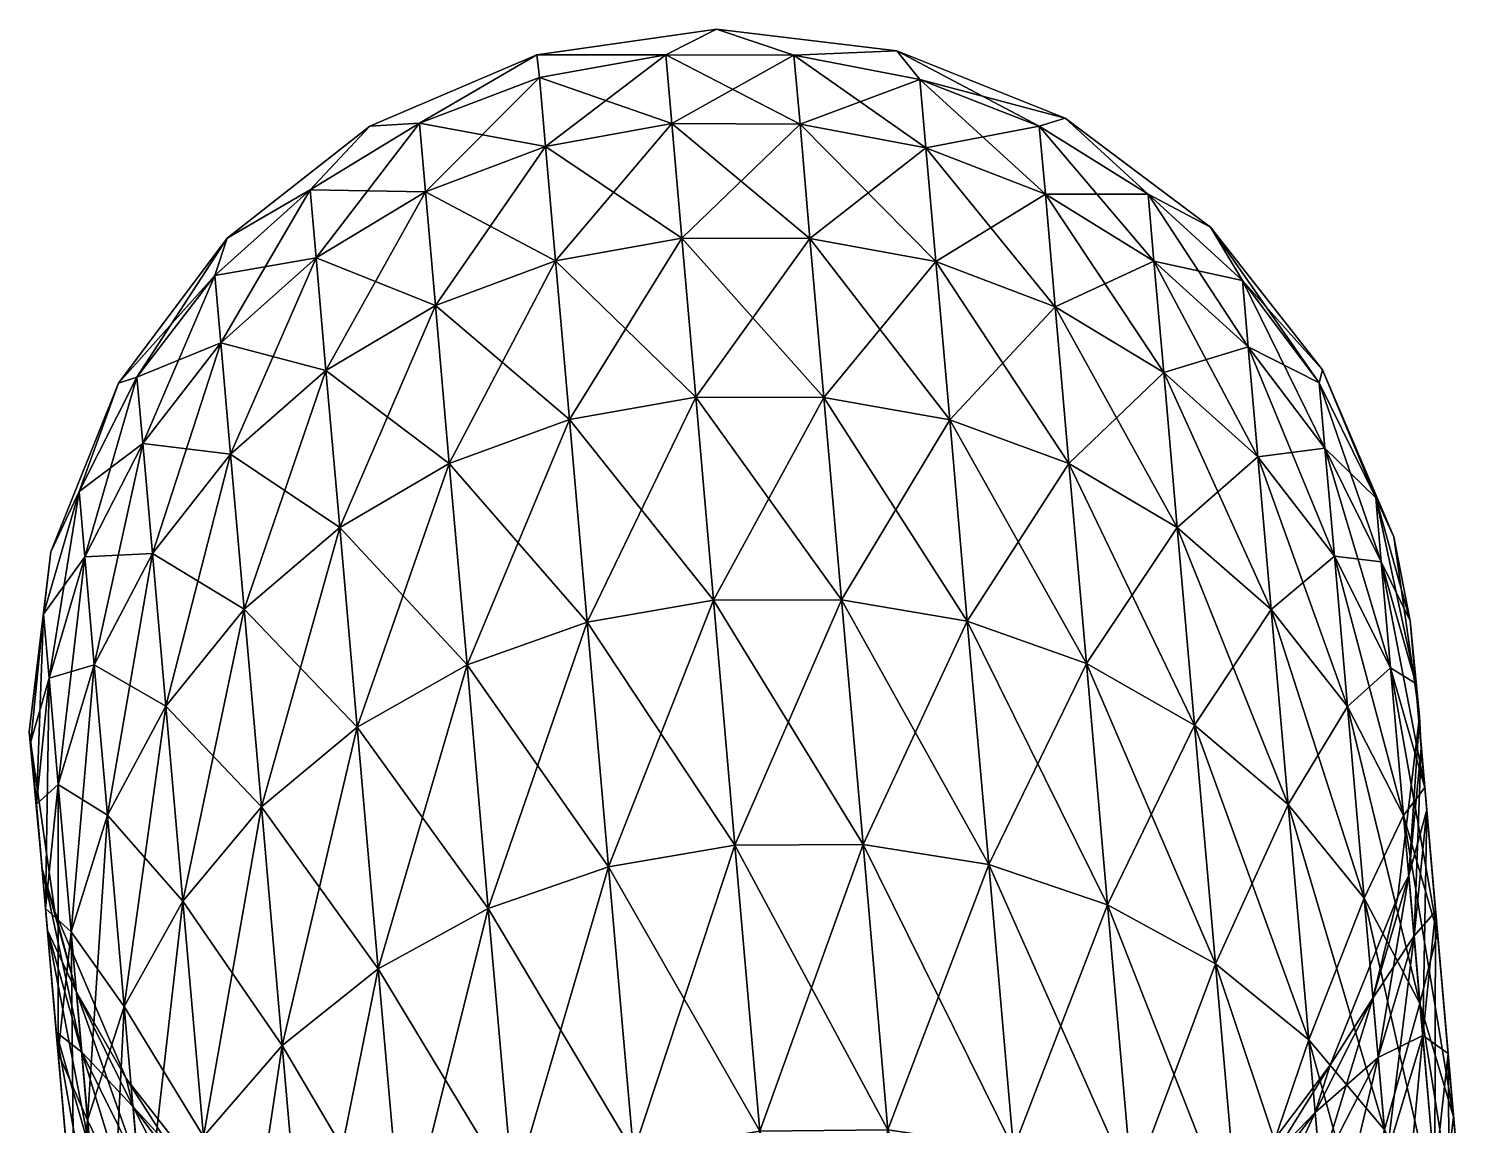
# Model space of a CAD drawing. Header units: inches. Extents: x -1.36 to 1.36, y 0.29 to 6.1.
# Drawn here: x -1.3593 to -1.1851, y 5.9707 to 6.1021 of the extents above; entities that cross this region are included whole.
import ezdxf

# ---------------------------------------------------------------- set-up
doc = ezdxf.new("R2010")
doc.units = ezdxf.units.IN
doc.header["$MEASUREMENT"] = 0
doc.layers.add('Layer 1', color=7, linetype='Continuous')

# ---------------------------------------------------------------- blocks, each defined once
blk = doc.blocks.new('noname(2)')
at = {"color": 251, "true_color": 0x5b5b5b}
mesh = blk.add_polyface(dxfattribs=at)
corners = [(-1.26572, 6.07702, 1.28849), (-1.28109, 6.07706, 1.28883), (-1.26691, 6.09071, 1.22203), (-1.25182, 6.08787, 1.22135), (-1.25254, 6.09608, 1.15433), (-1.23823, 6.09047, 1.15377), (-1.28229, 6.09078, 1.22226), (-1.26764, 6.09897, 1.15467), (-1.25532, 6.09952, 1.08686), (-1.23513, 6.09142, 1.08686), (-1.29742, 6.08805, 1.22203), (-1.28301, 6.09904, 1.15479), (-1.27692, 6.10212, 1.08686), (-1.3118, 6.08262, 1.22135), (-1.29815, 6.0963, 1.15467), (-1.29845, 6.09904, 1.08686), (-1.31252, 6.09083, 1.15433), (-1.23751, 6.08233, 1.22023), (-1.25063, 6.07424, 1.28747), (-1.29622, 6.07435, 1.28849), (-1.31846, 6.09049, -6.28036), (-1.29845, 6.09904, -6.28036), (-1.27692, 6.10212, -6.28036), (-1.25532, 6.09952, -6.28036), (-1.23823, 6.09047, -6.34727), (-1.25254, 6.09608, -6.34783), (-1.23751, 6.08233, -6.41373), (-1.25182, 6.08787, -6.41485), (-1.26764, 6.09897, -6.34817), (-1.26691, 6.09071, -6.41553), (-1.3118, 6.08262, -6.41485), (-1.29622, 6.07435, -6.48199), (-1.29742, 6.08805, -6.41553), (-1.31252, 6.09083, -6.34783), (-1.29815, 6.0963, -6.34817), (-1.28301, 6.09904, -6.34829), (-1.28229, 6.09078, -6.41576), (-1.26572, 6.07702, -6.48199), (-1.28109, 6.07706, -6.48233), (-1.25063, 6.07424, -6.48097)]
mesh.append_faces([[corners[k] for k in face] for face in [(0, 1, 2), (3, 2, 4), (5, 3, 4), (2, 6, 7), (4, 7, 8), (9, 4, 8), (6, 10, 11), (7, 11, 12), (8, 7, 12), (10, 13, 14), (11, 14, 15), (12, 11, 15), (14, 16, 15), (7, 4, 2), (11, 7, 6), (14, 11, 10), (3, 17, 18), (2, 3, 0), (6, 2, 1), (10, 6, 19), (15, 20, 21), (12, 21, 22), (8, 22, 23), (9, 8, 23), (8, 12, 22), (12, 15, 21), (24, 23, 25), (26, 25, 27), (25, 23, 28), (27, 28, 29), (30, 31, 32), (33, 32, 34), (21, 34, 35), (22, 35, 28), (23, 22, 28), (34, 21, 33), (32, 33, 30), (35, 34, 36), (29, 36, 37), (29, 35, 36), (29, 28, 35), (25, 28, 27), (21, 35, 22), (36, 38, 37), (36, 32, 38), (36, 34, 32), (27, 29, 39)]], dxfattribs={"color": 251})
mesh = blk.add_polyface(dxfattribs=at)
corners = [(-1.21204, 6.05085, 1.28081), (-1.22332, 6.06093, 1.28356), (-1.21319, 6.06402, 1.21688), (-1.20401, 6.05188, 1.21476), (-1.20469, 6.05969, 1.15103), (-1.23633, 6.06882, 1.28581), (-1.25063, 6.07424, 1.28747), (-1.23751, 6.08233, 1.22023), (-1.22449, 6.07429, 1.21873), (-1.2252, 6.08234, 1.15302), (-1.21389, 6.07196, 1.15209), (-1.21773, 6.07836, 1.08686), (-1.20429, 6.06125, 1.08686), (-1.23469, 6.05002, 1.35006), (-1.25182, 6.08787, 1.22135), (-1.23823, 6.09047, 1.15377), (-1.23513, 6.09142, 1.08686), (-1.25254, 6.09608, 1.15433), (-1.24897, 6.05529, 1.35226), (-1.25532, 6.09952, -6.28036), (-1.23513, 6.09142, -6.28036), (-1.21773, 6.07836, -6.28036), (-1.20429, 6.06125, -6.28036), (-1.20469, 6.05969, -6.34452), (-1.21389, 6.07196, -6.34559), (-1.2252, 6.08234, -6.34652), (-1.21319, 6.06402, -6.41038), (-1.22449, 6.07429, -6.41223), (-1.21204, 6.05085, -6.47431), (-1.22332, 6.06093, -6.47706), (-1.23823, 6.09047, -6.34727), (-1.23751, 6.08233, -6.41373), (-1.23633, 6.06882, -6.47931), (-1.23469, 6.05002, -6.54356), (-1.25063, 6.07424, -6.48097), (-1.24897, 6.05529, -6.54576), (-1.25254, 6.09608, -6.34783), (-1.20401, 6.05188, -6.40826), (-1.19791, 6.04593, -6.34336), (-1.2217, 6.04235, -6.54059), (-1.25182, 6.08787, -6.41485)]
mesh.append_faces([[corners[k] for k in face] for face in [(0, 1, 2), (3, 2, 4), (5, 6, 7), (8, 7, 9), (10, 9, 11), (12, 10, 11), (12, 4, 10), (10, 4, 2), (8, 2, 1), (5, 1, 13), (7, 14, 15), (9, 15, 16), (11, 9, 16), (15, 17, 16), (2, 8, 10), (10, 8, 9), (15, 9, 7), (1, 5, 8), (8, 5, 7), (13, 18, 5), (16, 19, 20), (11, 20, 21), (12, 21, 22), (12, 11, 21), (11, 16, 20), (23, 22, 21), (24, 21, 25), (26, 25, 27), (28, 27, 29), (21, 20, 25), (25, 20, 30), (27, 30, 31), (29, 31, 32), (20, 19, 30), (33, 34, 35), (30, 36, 31), (25, 30, 27), (21, 24, 23), (23, 24, 37), (37, 24, 26), (22, 23, 38), (29, 32, 39), (32, 34, 33), (26, 27, 28), (27, 31, 29), (31, 40, 32), (26, 24, 25)]], dxfattribs={"color": 251})
mesh = blk.add_polyface(dxfattribs=at)
corners = [(-1.30895, 6.05004, 1.35226), (-1.32209, 6.04238, 1.35006), (-1.3106, 6.06899, 1.28747), (-1.32374, 6.06117, 1.28581), (-1.3118, 6.08262, 1.22135), (-1.33518, 6.05114, 1.28356), (-1.32492, 6.07468, 1.22023), (-1.31252, 6.09083, 1.15433), (-1.29815, 6.0963, 1.15467), (-1.33635, 6.0645, 1.21873), (-1.32563, 6.08283, 1.15377), (-1.31846, 6.09049, 1.08686), (-1.29845, 6.09904, 1.08686), (-1.34569, 6.05243, 1.21688), (-1.33705, 6.07256, 1.15302), (-1.33557, 6.07706, 1.08686), (-1.34639, 6.06037, 1.15209), (-1.34862, 6.05965, 1.08686), (-1.35331, 6.04668, 1.15103), (-1.34454, 6.03926, 1.28081), (-1.35672, 6.03946, -6.28036), (-1.34862, 6.05965, -6.28036), (-1.33557, 6.07706, -6.28036), (-1.31846, 6.09049, -6.28036), (-1.31252, 6.09083, -6.34783), (-1.29845, 6.09904, -6.28036), (-1.32563, 6.08283, -6.34727), (-1.33705, 6.07256, -6.34652), (-1.34639, 6.06037, -6.34559), (-1.35331, 6.04668, -6.34452), (-1.33635, 6.0645, -6.41223), (-1.32492, 6.07468, -6.41373), (-1.32374, 6.06117, -6.47931), (-1.3106, 6.06899, -6.48097), (-1.30895, 6.05004, -6.54576), (-1.34569, 6.05243, -6.41038), (-1.3118, 6.08262, -6.41485), (-1.33518, 6.05114, -6.47706)]
mesh.append_faces([[corners[k] for k in face] for face in [(0, 1, 2), (2, 3, 4), (3, 5, 6), (4, 6, 7), (8, 4, 7), (6, 9, 10), (7, 10, 11), (12, 7, 11), (9, 13, 14), (10, 14, 15), (11, 10, 15), (14, 16, 15), (14, 13, 16), (15, 16, 17), (17, 16, 18), (10, 7, 6), (14, 10, 9), (6, 4, 3), (9, 6, 5), (13, 9, 19), (3, 2, 1), (17, 20, 21), (15, 21, 22), (11, 22, 23), (12, 11, 23), (11, 15, 22), (15, 17, 21), (24, 25, 23), (26, 23, 22), (27, 22, 21), (28, 21, 29), (21, 28, 27), (27, 28, 30), (31, 30, 32), (33, 32, 34), (30, 28, 35), (22, 27, 26), (26, 27, 31), (36, 31, 33), (23, 26, 24), (24, 26, 36), (32, 33, 31), (35, 37, 30), (30, 37, 32), (31, 36, 26), (30, 31, 27), (35, 28, 29)]], dxfattribs={"color": 251})
mesh = blk.add_polyface(dxfattribs=at)
corners = [(-1.26193, 6.0337, 1.41695), (-1.27729, 6.03366, 1.41751), (-1.26405, 6.05797, 1.35361), (-1.24897, 6.05529, 1.35226), (-1.25063, 6.07424, 1.28747), (-1.24686, 6.03114, 1.41528), (-1.25936, 6.00437, 1.47809), (-1.29244, 6.03103, 1.41695), (-1.27942, 6.05798, 1.35406), (-1.26572, 6.07702, 1.28849), (-1.25182, 6.08787, 1.22135), (-1.30683, 6.02589, 1.41528), (-1.29456, 6.0553, 1.35361), (-1.28109, 6.07706, 1.28883), (-1.30895, 6.05004, 1.35226), (-1.29622, 6.07435, 1.28849), (-1.28229, 6.09078, 1.22226), (-1.3106, 6.06899, 1.28747), (-1.29742, 6.08805, 1.22203), (-1.3118, 6.08262, 1.22135), (-1.23633, 6.06882, 1.28581), (-1.27472, 6.00428, 1.47876), (-1.28987, 6.0017, 1.47809), (-1.23633, 6.06882, -6.47931), (-1.25182, 6.08787, -6.41485), (-1.25063, 6.07424, -6.48097), (-1.26691, 6.09071, -6.41553), (-1.26572, 6.07702, -6.48199), (-1.24897, 6.05529, -6.54576), (-1.26405, 6.05797, -6.54711), (-1.24686, 6.03114, -6.60878), (-1.26193, 6.0337, -6.61045), (-1.30895, 6.05004, -6.54576), (-1.29244, 6.03103, -6.61045), (-1.29456, 6.0553, -6.54711), (-1.3106, 6.06899, -6.48097), (-1.29622, 6.07435, -6.48199), (-1.3118, 6.08262, -6.41485), (-1.27729, 6.03366, -6.61101), (-1.25936, 6.00437, -6.67159), (-1.27942, 6.05798, -6.54756), (-1.28109, 6.07706, -6.48233), (-1.27472, 6.00428, -6.67226), (-1.2443, 6.00196, -6.66961), (-1.30683, 6.02589, -6.60878), (-1.29742, 6.08805, -6.41553)]
mesh.append_faces([[corners[k] for k in face] for face in [(0, 1, 2), (3, 2, 4), (0, 5, 6), (1, 7, 8), (2, 8, 9), (4, 9, 10), (7, 11, 12), (8, 12, 13), (12, 14, 15), (13, 15, 16), (15, 17, 18), (19, 18, 17), (20, 3, 4), (9, 4, 2), (13, 9, 8), (15, 13, 12), (17, 15, 14), (5, 0, 3), (3, 0, 2), (8, 2, 1), (12, 8, 7), (14, 12, 11), (0, 21, 1), (7, 1, 22), (23, 24, 25), (25, 26, 27), (28, 27, 29), (30, 29, 31), (32, 33, 34), (35, 34, 36), (34, 35, 32), (36, 37, 35), (38, 39, 31), (40, 31, 29), (41, 29, 27), (42, 38, 33), (30, 31, 43), (31, 40, 38), (38, 40, 34), (33, 38, 34), (33, 32, 44), (28, 29, 30), (29, 41, 40), (40, 41, 36), (34, 40, 36), (25, 27, 28), (36, 41, 45)]], dxfattribs={"color": 251})
mesh = blk.add_polyface(dxfattribs=at)
corners = [(-1.23259, 6.02607, 1.41256), (-1.24686, 6.03114, 1.41528), (-1.23469, 6.05002, 1.35006), (-1.2217, 6.04235, 1.34709), (-1.22332, 6.06093, 1.28356), (-1.19791, 6.04593, 1.14986), (-1.20469, 6.05969, 1.15103), (-1.20429, 6.06125, 1.08686), (-1.19574, 6.04125, 1.08686), (-1.19378, 6.03117, 1.14862), (-1.19266, 6.01971, 1.08686), (-1.24897, 6.05529, 1.35226), (-1.21044, 6.03253, 1.34344), (-1.21963, 6.01867, 1.40888), (-1.21204, 6.05085, 1.28081), (-1.20287, 6.03892, 1.27764), (-1.20401, 6.05188, 1.21476), (-1.21319, 6.06402, 1.21688), (-1.19312, 6.02365, 1.20997), (-1.19724, 6.03826, 1.21243), (-1.2013, 6.02089, 1.33925), (-1.19613, 6.02554, 1.27416), (-1.20429, 6.06125, -6.28036), (-1.19574, 6.04125, -6.28036), (-1.19378, 6.03117, -6.34212), (-1.19266, 6.01971, -6.28036), (-1.19791, 6.04593, -6.34336), (-1.21044, 6.03253, -6.53694), (-1.22332, 6.06093, -6.47706), (-1.2217, 6.04235, -6.54059), (-1.23633, 6.06882, -6.47931), (-1.23469, 6.05002, -6.54356), (-1.21963, 6.01867, -6.60238), (-1.23259, 6.02607, -6.60606), (-1.24897, 6.05529, -6.54576), (-1.24686, 6.03114, -6.60878), (-1.19724, 6.03826, -6.40593), (-1.20401, 6.05188, -6.40826), (-1.19613, 6.02554, -6.46766), (-1.20287, 6.03892, -6.47114), (-1.21319, 6.06402, -6.41038), (-1.21204, 6.05085, -6.47431), (-1.2013, 6.02089, -6.53275), (-1.20469, 6.05969, -6.34452), (-1.19312, 6.02365, -6.40347)]
mesh.append_faces([[corners[k] for k in face] for face in [(0, 1, 2), (3, 2, 4), (5, 6, 7), (8, 5, 7), (8, 9, 5), (8, 10, 9), (11, 2, 1), (12, 13, 3), (14, 3, 4), (14, 12, 3), (14, 15, 12), (14, 16, 15), (14, 17, 16), (3, 0, 2), (3, 13, 0), (9, 18, 19), (5, 19, 16), (6, 5, 16), (5, 9, 19), (15, 20, 12), (15, 21, 20), (15, 19, 21), (15, 16, 19), (19, 18, 21), (8, 22, 23), (10, 8, 23), (8, 7, 22), (24, 25, 23), (26, 23, 22), (27, 28, 29), (29, 30, 31), (32, 31, 33), (33, 34, 35), (36, 37, 38), (39, 40, 41), (42, 41, 27), (26, 43, 36), (23, 26, 24), (24, 26, 44), (42, 39, 41), (29, 31, 32), (31, 34, 33), (40, 39, 37), (37, 39, 38), (41, 28, 27), (36, 44, 26), (37, 36, 43)]], dxfattribs={"color": 251})
mesh = blk.add_polyface(dxfattribs=at)
corners = [(-1.30683, 6.02589, 1.41528), (-1.32, 6.01843, 1.41256), (-1.30895, 6.05004, 1.35226), (-1.33148, 6.00888, 1.40888), (-1.32209, 6.04238, 1.35006), (-1.33355, 6.03256, 1.34709), (-1.32374, 6.06117, 1.28581), (-1.34294, 6.02093, 1.34344), (-1.33518, 6.05114, 1.28356), (-1.34992, 6.00789, 1.33925), (-1.34454, 6.03926, 1.28081), (-1.33635, 6.0645, 1.21873), (-1.3515, 6.02591, 1.27764), (-1.34569, 6.05243, 1.21688), (-1.35582, 6.01157, 1.27416), (-1.35263, 6.03887, 1.21476), (-1.34639, 6.06037, 1.15209), (-1.35672, 6.03946, 1.08686), (-1.35331, 6.04668, 1.15103), (-1.3576, 6.03196, 1.14986), (-1.35932, 6.01787, 1.08686), (-1.35911, 6.01671, 1.14862), (-1.34862, 6.05965, 1.08686), (-1.35693, 6.02429, 1.21243), (-1.35932, 6.01787, -6.28036), (-1.35672, 6.03946, -6.28036), (-1.34569, 6.05243, -6.41038), (-1.35331, 6.04668, -6.34452), (-1.35263, 6.03887, -6.40826), (-1.34454, 6.03926, -6.47431), (-1.3515, 6.02591, -6.47114), (-1.34862, 6.05965, -6.28036), (-1.3576, 6.03196, -6.34336), (-1.35693, 6.02429, -6.40593), (-1.35911, 6.01671, -6.34212), (-1.33518, 6.05114, -6.47706), (-1.33355, 6.03256, -6.54059), (-1.34294, 6.02093, -6.53694), (-1.30683, 6.02589, -6.60878), (-1.30895, 6.05004, -6.54576), (-1.32209, 6.04238, -6.54356), (-1.32, 6.01843, -6.60606), (-1.32374, 6.06117, -6.47931)]
mesh.append_faces([[corners[k] for k in face] for face in [(0, 1, 2), (1, 3, 4), (4, 5, 6), (5, 7, 8), (7, 9, 10), (8, 10, 11), (10, 12, 13), (12, 14, 15), (13, 15, 16), (17, 18, 19), (20, 19, 21), (17, 22, 18), (16, 15, 18), (18, 15, 23), (19, 18, 23), (19, 20, 17), (15, 13, 12), (23, 15, 14), (8, 6, 5), (10, 8, 7), (12, 10, 9), (4, 2, 1), (5, 4, 3), (17, 24, 25), (22, 17, 25), (17, 20, 24), (26, 27, 28), (29, 28, 30), (31, 25, 27), (27, 25, 32), (28, 32, 33), (25, 24, 32), (32, 24, 34), (32, 34, 33), (27, 32, 28), (35, 26, 29), (36, 29, 37), (38, 39, 40), (41, 40, 36), (41, 38, 40), (39, 42, 40), (40, 42, 35), (36, 35, 29), (36, 40, 35), (29, 30, 37), (26, 28, 29), (28, 33, 30)]], dxfattribs={"color": 251})
mesh = blk.add_polyface(dxfattribs=at)
corners = [(-1.19378, 6.03117, 1.14862), (-1.19266, 6.01971, 1.08686), (-1.19245, 6.0159, 1.14737), (-1.19395, 6.00065, 1.14614), (-1.1918, 6.00854, 1.20747), (-1.19332, 5.99343, 1.20502), (-1.2084, 6.00918, 1.40437), (-1.21712, 5.99005, 1.46853), (-1.21963, 6.01867, 1.40888), (-1.23006, 5.99713, 1.47289), (-1.23259, 6.02607, 1.41256), (-1.2443, 6.00196, 1.47611), (-1.24686, 6.03114, 1.41528), (-1.19824, 5.98593, 1.14497), (-1.19527, 5.99812, 1.08686), (-1.19312, 6.02365, 1.20997), (-1.19929, 5.99793, 1.39918), (-1.20593, 5.98096, 1.46319), (-1.2013, 6.02089, 1.33925), (-1.21044, 6.03253, 1.34344), (-1.19203, 6.01118, 1.2705), (-1.19613, 6.02554, 1.27416), (-1.19458, 6.00785, 1.33465), (-1.19261, 5.9853, 1.39349), (-1.19574, 6.04125, -6.28036), (-1.19266, 6.01971, -6.28036), (-1.19527, 5.99812, -6.28036), (-1.19245, 6.0159, -6.34087), (-1.19395, 6.00065, -6.33964), (-1.19824, 5.98593, -6.33847), (-1.19378, 6.03117, -6.34212), (-1.2084, 6.00918, -6.59787), (-1.2217, 6.04235, -6.54059), (-1.21963, 6.01867, -6.60238), (-1.20593, 5.98096, -6.65669), (-1.21712, 5.99005, -6.66203), (-1.23259, 6.02607, -6.60606), (-1.23006, 5.99713, -6.66639), (-1.24686, 6.03114, -6.60878), (-1.2443, 6.00196, -6.66961), (-1.19203, 6.01118, -6.464), (-1.19613, 6.02554, -6.46766), (-1.19052, 5.99383, -6.52331), (-1.19929, 5.99793, -6.59268), (-1.21044, 6.03253, -6.53694), (-1.19312, 6.02365, -6.40347), (-1.19724, 6.03826, -6.40593), (-1.1918, 6.00854, -6.40097), (-1.19332, 5.99343, -6.39852), (-1.19261, 5.9853, -6.58699), (-1.19458, 6.00785, -6.52815), (-1.2013, 6.02089, -6.53275), (-1.20287, 6.03892, -6.47114)]
mesh.append_faces([[corners[k] for k in face] for face in [(0, 1, 2), (2, 1, 3), (4, 3, 5), (6, 7, 8), (8, 9, 10), (10, 11, 12), (10, 9, 11), (13, 3, 14), (2, 15, 0), (3, 1, 14), (16, 17, 6), (18, 6, 19), (15, 20, 21), (21, 22, 18), (21, 20, 22), (22, 23, 16), (18, 16, 6), (18, 22, 16), (6, 8, 19), (7, 9, 8), (1, 24, 25), (14, 25, 26), (14, 1, 25), (25, 27, 28), (26, 28, 29), (26, 25, 28), (27, 25, 30), (31, 32, 33), (34, 33, 35), (35, 36, 37), (37, 38, 39), (40, 41, 42), (43, 44, 31), (45, 46, 40), (47, 30, 45), (28, 27, 48), (49, 50, 51), (43, 51, 44), (43, 49, 51), (31, 33, 34), (33, 36, 35), (36, 38, 37), (42, 41, 50), (50, 41, 52), (51, 50, 52), (44, 32, 31), (41, 40, 46)]], dxfattribs={"color": 251})
mesh = blk.add_polyface(dxfattribs=at)
corners = [(-1.25637, 5.97017, 1.53663), (-1.27173, 5.97002, 1.5374), (-1.25936, 6.00437, 1.47809), (-1.2443, 6.00196, 1.47611), (-1.24686, 6.03114, 1.41528), (-1.28688, 5.9675, 1.53663), (-1.3013, 5.96268, 1.53436), (-1.28987, 6.0017, 1.47809), (-1.27472, 6.00428, 1.47876), (-1.27729, 6.03366, 1.41751), (-1.28348, 5.92866, 1.59218), (-1.31451, 5.95574, 1.53065), (-1.30428, 5.99671, 1.47611), (-1.29244, 6.03103, 1.41695), (-1.32606, 5.9469, 1.52564), (-1.31747, 5.98948, 1.47289), (-1.30683, 6.02589, 1.41528), (-1.32898, 5.98027, 1.46853), (-1.32, 6.01843, 1.41256), (-1.24133, 5.96793, 1.53436), (-1.25297, 5.93133, 1.59218), (-1.26193, 6.0337, 1.41695), (-1.26832, 5.93111, 1.59304), (-1.29792, 5.92404, 1.58962), (-1.2443, 6.00196, -6.66961), (-1.26193, 6.0337, -6.61045), (-1.25936, 6.00437, -6.67159), (-1.24133, 5.96793, -6.72786), (-1.25637, 5.97017, -6.73013), (-1.3013, 5.96268, -6.72786), (-1.28348, 5.92866, -6.78568), (-1.28688, 5.9675, -6.73013), (-1.30428, 5.99671, -6.66961), (-1.28987, 6.0017, -6.67159), (-1.30683, 6.02589, -6.60878), (-1.29244, 6.03103, -6.61045), (-1.31686, 5.94616, -6.28036), (-1.31332, 5.94213, -6.33572), (-1.32635, 5.95026, -6.33648), (-1.27173, 5.97002, -6.7309), (-1.25297, 5.93133, -6.78568), (-1.27472, 6.00428, -6.67226), (-1.26832, 5.93111, -6.78654), (-1.29792, 5.92404, -6.78312), (-1.31451, 5.95574, -6.72415), (-1.23794, 5.92928, -6.78312), (-1.31747, 5.98948, -6.66639), (-1.32898, 5.98027, -6.66203), (-1.27729, 6.03366, -6.61101), (-1.32, 6.01843, -6.60606)]
mesh.append_faces([[corners[k] for k in face] for face in [(0, 1, 2), (3, 2, 4), (5, 6, 7), (8, 7, 9), (8, 2, 1), (5, 1, 10), (6, 11, 12), (7, 12, 13), (11, 14, 15), (12, 15, 16), (15, 17, 18), (19, 20, 0), (3, 0, 2), (3, 19, 0), (2, 8, 21), (16, 13, 12), (18, 16, 15), (1, 5, 8), (8, 5, 7), (12, 7, 6), (15, 12, 11), (1, 0, 22), (5, 23, 6), (24, 25, 26), (27, 26, 28), (29, 30, 31), (32, 31, 33), (34, 33, 35), (36, 37, 38), (39, 40, 28), (41, 28, 26), (42, 39, 31), (43, 29, 44), (27, 28, 45), (28, 41, 39), (39, 41, 33), (31, 39, 33), (31, 32, 29), (29, 32, 46), (44, 46, 47), (44, 29, 46), (24, 26, 27), (26, 48, 41), (33, 41, 35), (33, 34, 32), (32, 34, 49), (46, 32, 49)]], dxfattribs={"color": 251})
mesh = blk.add_polyface(dxfattribs=at)
corners = [(-1.34791, 5.98493, 1.39918), (-1.3523, 5.97133, 1.39349), (-1.34992, 6.00789, 1.33925), (-1.35427, 5.99388, 1.33465), (-1.3515, 6.02591, 1.27764), (-1.35584, 5.97937, 1.32981), (-1.35582, 6.01157, 1.27416), (-1.35777, 6.00144, 1.14737), (-1.35911, 6.01671, 1.14862), (-1.35713, 5.99407, 1.20747), (-1.35364, 5.98667, 1.14614), (-1.35624, 5.99633, 1.08686), (-1.35932, 6.01787, 1.08686), (-1.34769, 5.97633, 1.08686), (-1.35845, 6.00919, 1.20997), (-1.3576, 6.03196, 1.14986), (-1.35693, 6.02429, 1.21243), (-1.35736, 5.99671, 1.2705), (-1.35606, 5.98185, 1.26677), (-1.35301, 5.97946, 1.20502), (-1.34294, 6.02093, 1.34344), (-1.34769, 5.97633, -6.28036), (-1.35624, 5.99633, -6.28036), (-1.35932, 6.01787, -6.28036), (-1.34294, 6.02093, -6.53694), (-1.3515, 6.02591, -6.47114), (-1.34992, 6.00789, -6.53275), (-1.34089, 5.99759, -6.59787), (-1.34791, 5.98493, -6.59268), (-1.35693, 6.02429, -6.40593), (-1.35582, 6.01157, -6.46766), (-1.35427, 5.99388, -6.52815), (-1.35911, 6.01671, -6.34212), (-1.35845, 6.00919, -6.40347), (-1.35736, 5.99671, -6.464), (-1.35584, 5.97937, -6.52331), (-1.35777, 6.00144, -6.34087), (-1.35713, 5.99407, -6.40097), (-1.35606, 5.98185, -6.46027), (-1.35364, 5.98667, -6.33964), (-1.35301, 5.97946, -6.39852)]
mesh.append_faces([[corners[k] for k in face] for face in [(0, 1, 2), (2, 3, 4), (3, 5, 6), (7, 8, 9), (7, 10, 11), (12, 7, 11), (12, 8, 7), (11, 10, 13), (8, 14, 9), (8, 15, 14), (14, 15, 16), (17, 16, 6), (5, 17, 6), (14, 17, 18), (9, 14, 18), (9, 19, 7), (7, 19, 10), (14, 16, 17), (6, 4, 3), (2, 20, 0), (3, 2, 1), (11, 21, 22), (12, 22, 23), (12, 11, 22), (24, 25, 26), (27, 26, 28), (25, 29, 30), (26, 30, 31), (29, 32, 33), (30, 33, 34), (31, 34, 35), (32, 23, 36), (33, 36, 37), (34, 37, 38), (22, 39, 36), (23, 22, 36), (40, 37, 39), (36, 39, 37), (32, 36, 33), (39, 22, 21), (24, 26, 27), (26, 31, 28), (25, 30, 26), (30, 34, 31), (34, 38, 35), (29, 33, 30), (33, 37, 34)]], dxfattribs={"color": 251})
mesh = blk.add_polyface(dxfattribs=at)
corners = [(-1.32606, 5.9469, 1.52564), (-1.33555, 5.93647, 1.5195), (-1.32898, 5.98027, 1.46853), (-1.33843, 5.96937, 1.46319), (-1.33148, 6.00888, 1.40888), (-1.34548, 5.95717, 1.45704), (-1.34089, 5.99759, 1.40437), (-1.33355, 6.03256, 1.34709), (-1.34791, 5.98493, 1.39918), (-1.34294, 6.02093, 1.34344), (-1.34522, 5.95411, 1.25963), (-1.33605, 5.94218, 1.25646), (-1.34624, 5.96585, 1.20269), (-1.33705, 5.9537, 1.20056), (-1.34686, 5.97292, 1.14497), (-1.34769, 5.97633, 1.08686), (-1.33766, 5.96065, 1.1439), (-1.33426, 5.95921, 1.08686), (-1.32635, 5.95026, 1.14298), (-1.32576, 5.94344, 1.19872), (-1.31686, 5.94616, 1.08686), (-1.32, 6.01843, 1.41256), (-1.31747, 5.98948, 1.47289), (-1.34265, 5.92481, 1.51243), (-1.31686, 5.94616, -6.28036), (-1.33426, 5.95921, -6.28036), (-1.34769, 5.97633, -6.28036), (-1.32576, 5.94344, -6.39222), (-1.33605, 5.94218, -6.44997), (-1.33705, 5.9537, -6.39406), (-1.32635, 5.95026, -6.33648), (-1.33766, 5.96065, -6.3374), (-1.34686, 5.97292, -6.33847), (-1.34624, 5.96585, -6.39619), (-1.33148, 6.00888, -6.60238), (-1.34294, 6.02093, -6.53694), (-1.34089, 5.99759, -6.59787), (-1.32898, 5.98027, -6.66203), (-1.33843, 5.96937, -6.65669), (-1.32606, 5.9469, -6.71914), (-1.33555, 5.93647, -6.713), (-1.34522, 5.95411, -6.45313), (-1.31451, 5.95574, -6.72415), (-1.31747, 5.98948, -6.66639), (-1.32, 6.01843, -6.60606), (-1.34548, 5.95717, -6.65054), (-1.33355, 6.03256, -6.54059), (-1.34791, 5.98493, -6.59268)]
mesh.append_faces([[corners[k] for k in face] for face in [(0, 1, 2), (2, 3, 4), (3, 5, 6), (4, 6, 7), (6, 8, 9), (10, 11, 12), (12, 13, 14), (15, 16, 17), (16, 14, 13), (16, 18, 17), (16, 19, 18), (16, 13, 19), (18, 20, 17), (13, 12, 11), (9, 7, 6), (4, 21, 2), (6, 4, 3), (2, 22, 0), (3, 2, 1), (5, 3, 23), (17, 24, 25), (15, 25, 26), (15, 17, 25), (17, 20, 24), (27, 28, 29), (30, 29, 31), (25, 31, 32), (26, 25, 32), (31, 25, 30), (30, 25, 24), (29, 30, 27), (32, 31, 33), (34, 35, 36), (37, 36, 38), (39, 38, 40), (41, 33, 29), (28, 41, 29), (39, 37, 38), (39, 42, 37), (43, 44, 34), (37, 34, 36), (37, 43, 34), (38, 45, 40), (34, 46, 35), (34, 44, 46), (36, 47, 38), (29, 33, 31)]], dxfattribs={"color": 251})
mesh = blk.add_polyface(dxfattribs=at)
corners = [(-1.19312, 6.02365, 1.20997), (-1.19245, 6.0159, 1.14737), (-1.1918, 6.00854, 1.20747), (-1.19203, 6.01118, 1.2705), (-1.19073, 5.99632, 1.26677), (-1.19052, 5.99383, 1.32981), (-1.18924, 5.97932, 1.32488), (-1.18858, 5.97172, 1.3875), (-1.18735, 5.95766, 1.38139), (-1.18624, 5.94501, 1.44318), (-1.18506, 5.93149, 1.43595), (-1.19332, 5.99343, 1.20502), (-1.19227, 5.98146, 1.26311), (-1.19081, 5.96481, 1.32003), (-1.18896, 5.94359, 1.3754), (-1.19395, 6.00065, 1.14614), (-1.19458, 6.00785, 1.33465), (-1.19516, 5.9508, 1.31543), (-1.19261, 5.9853, 1.39349), (-1.19022, 5.95805, 1.45029), (-1.18744, 5.92628, 1.50468), (-1.18858, 5.97172, -6.581), (-1.18506, 5.93149, -6.62945), (-1.18735, 5.95766, -6.57489), (-1.19052, 5.99383, -6.52331), (-1.18924, 5.97932, -6.51838), (-1.19203, 6.01118, -6.464), (-1.19073, 5.99632, -6.46027), (-1.19312, 6.02365, -6.40347), (-1.1918, 6.00854, -6.40097), (-1.19378, 6.03117, -6.34212), (-1.19245, 6.0159, -6.34087), (-1.18744, 5.92628, -6.69817), (-1.19022, 5.95805, -6.64379), (-1.19686, 5.97017, -6.65054), (-1.18624, 5.94501, -6.63668), (-1.19261, 5.9853, -6.58699), (-1.18896, 5.94359, -6.5689), (-1.19081, 5.96481, -6.51353), (-1.19334, 5.93, -6.56321), (-1.19458, 6.00785, -6.52815), (-1.19227, 5.98146, -6.45661), (-1.19516, 5.9508, -6.50893), (-1.19332, 5.99343, -6.39852)]
mesh.append_faces([[corners[k] for k in face] for face in [(0, 1, 2), (3, 2, 4), (5, 4, 6), (7, 6, 8), (9, 8, 10), (4, 11, 12), (6, 12, 13), (8, 13, 14), (1, 15, 2), (2, 11, 4), (2, 3, 0), (4, 12, 6), (4, 5, 3), (3, 5, 16), (13, 17, 14), (6, 13, 8), (6, 7, 5), (5, 7, 18), (16, 5, 18), (8, 14, 10), (8, 9, 7), (7, 9, 19), (18, 7, 19), (19, 9, 20), (21, 22, 23), (24, 23, 25), (26, 25, 27), (28, 27, 29), (30, 29, 31), (25, 26, 24), (27, 28, 26), (32, 33, 34), (22, 21, 35), (35, 21, 36), (33, 35, 36), (37, 38, 25), (23, 37, 25), (37, 39, 38), (23, 24, 21), (21, 24, 40), (36, 21, 40), (38, 41, 27), (25, 38, 27), (38, 42, 41), (41, 43, 29), (27, 41, 29), (29, 43, 31)]], dxfattribs={"color": 251})
mesh = blk.add_polyface(dxfattribs=at)
corners = [(-1.20593, 5.98096, 1.46319), (-1.2142, 5.95669, 1.52564), (-1.21712, 5.99005, 1.46853), (-1.22711, 5.96338, 1.53065), (-1.23006, 5.99713, 1.47289), (-1.24133, 5.96793, 1.53436), (-1.2443, 6.00196, 1.47611), (-1.20337, 5.97793, 1.08686), (-1.21642, 5.96052, 1.08686), (-1.20517, 5.97224, 1.1439), (-1.19824, 5.98593, 1.14497), (-1.19762, 5.97885, 1.20269), (-1.19332, 5.99343, 1.20502), (-1.19227, 5.98146, 1.26311), (-1.19395, 6.00065, 1.14614), (-1.19527, 5.99812, 1.08686), (-1.20456, 5.96529, 1.20056), (-1.19686, 5.97017, 1.45704), (-1.20305, 5.94807, 1.5195), (-1.19659, 5.96712, 1.25963), (-1.19081, 5.96481, 1.32003), (-1.19261, 5.9853, 1.39349), (-1.19022, 5.95805, 1.45029), (-1.19929, 5.99793, 1.39918), (-1.2084, 6.00918, 1.40437), (-1.21642, 5.96052, -6.28036), (-1.20337, 5.97793, -6.28036), (-1.19527, 5.99812, -6.28036), (-1.19824, 5.98593, -6.33847), (-1.20517, 5.97224, -6.3374), (-1.2145, 5.96005, -6.33648), (-1.2142, 5.95669, -6.71914), (-1.23006, 5.99713, -6.66639), (-1.22711, 5.96338, -6.72415), (-1.2443, 6.00196, -6.66961), (-1.24133, 5.96793, -6.72786), (-1.19686, 5.97017, -6.65054), (-1.2084, 6.00918, -6.59787), (-1.20593, 5.98096, -6.65669), (-1.19762, 5.97885, -6.39619), (-1.19332, 5.99343, -6.39852), (-1.19659, 5.96712, -6.45313), (-1.19395, 6.00065, -6.33964), (-1.20456, 5.96529, -6.39406), (-1.19022, 5.95805, -6.64379), (-1.19261, 5.9853, -6.58699), (-1.19929, 5.99793, -6.59268), (-1.21712, 5.99005, -6.66203), (-1.20305, 5.94807, -6.713), (-1.19516, 5.9508, -6.50893), (-1.19227, 5.98146, -6.45661), (-1.20355, 5.95377, -6.44997)]
mesh.append_faces([[corners[k] for k in face] for face in [(0, 1, 2), (2, 3, 4), (4, 5, 6), (7, 8, 9), (10, 9, 11), (12, 11, 13), (12, 10, 11), (12, 14, 10), (7, 10, 15), (7, 9, 10), (9, 16, 11), (17, 18, 0), (11, 19, 13), (11, 16, 19), (13, 19, 20), (21, 22, 17), (23, 17, 0), (23, 21, 17), (0, 2, 24), (1, 3, 2), (3, 5, 4), (25, 8, 26), (7, 27, 26), (8, 7, 26), (7, 15, 27), (26, 28, 29), (26, 30, 25), (26, 29, 30), (26, 27, 28), (31, 32, 33), (33, 34, 35), (36, 37, 38), (39, 40, 41), (40, 39, 42), (42, 39, 28), (28, 39, 43), (29, 28, 43), (44, 45, 46), (36, 46, 37), (36, 44, 46), (38, 47, 48), (47, 32, 31), (32, 34, 33), (49, 41, 50), (51, 43, 39), (41, 51, 39), (41, 40, 50)]], dxfattribs={"color": 251})
mesh = blk.add_polyface(dxfattribs=at)
corners = [(-1.34548, 5.95717, 1.45704), (-1.34992, 5.94408, 1.45029), (-1.34791, 5.98493, 1.39918), (-1.35157, 5.93054, 1.44318), (-1.3523, 5.97133, 1.39349), (-1.3539, 5.95726, 1.3875), (-1.35427, 5.99388, 1.33465), (-1.35301, 5.97946, 1.20502), (-1.35713, 5.99407, 1.20747), (-1.35196, 5.96749, 1.26311), (-1.34522, 5.95411, 1.25963), (-1.34379, 5.93779, 1.31543), (-1.34624, 5.96585, 1.20269), (-1.35364, 5.98667, 1.14614), (-1.34686, 5.97292, 1.14497), (-1.34769, 5.97633, 1.08686), (-1.33766, 5.96065, 1.1439), (-1.35584, 5.97937, 1.32981), (-1.35457, 5.96486, 1.32488), (-1.35736, 5.99671, 1.2705), (-1.35267, 5.9432, 1.38139), (-1.35606, 5.98185, 1.26677), (-1.35051, 5.95084, 1.32003), (-1.34865, 5.92962, 1.3754), (-1.34089, 5.99759, 1.40437), (-1.35624, 5.99633, 1.08686), (-1.34769, 5.97633, -6.28036), (-1.33843, 5.96937, -6.65669), (-1.34791, 5.98493, -6.59268), (-1.34548, 5.95717, -6.65054), (-1.35427, 5.99388, -6.52815), (-1.3523, 5.97133, -6.58699), (-1.34992, 5.94408, -6.64379), (-1.35584, 5.97937, -6.52331), (-1.3539, 5.95726, -6.581), (-1.35606, 5.98185, -6.46027), (-1.35457, 5.96486, -6.51838), (-1.35267, 5.9432, -6.57489), (-1.34686, 5.97292, -6.33847), (-1.35364, 5.98667, -6.33964), (-1.35301, 5.97946, -6.39852), (-1.34624, 5.96585, -6.39619), (-1.35196, 5.96749, -6.45661), (-1.35713, 5.99407, -6.40097), (-1.35051, 5.95084, -6.51353), (-1.34522, 5.95411, -6.45313), (-1.34379, 5.93779, -6.50893)]
mesh.append_faces([[corners[k] for k in face] for face in [(0, 1, 2), (1, 3, 4), (4, 5, 6), (7, 8, 9), (10, 9, 11), (7, 12, 13), (13, 14, 15), (15, 14, 16), (17, 18, 19), (17, 20, 18), (17, 5, 20), (17, 6, 5), (8, 21, 9), (11, 9, 22), (22, 9, 21), (18, 21, 19), (18, 22, 21), (18, 23, 22), (14, 13, 12), (9, 10, 7), (7, 10, 12), (2, 24, 0), (4, 2, 1), (5, 4, 3), (25, 15, 26), (27, 28, 29), (28, 30, 31), (29, 31, 32), (31, 33, 34), (33, 35, 36), (34, 36, 37), (26, 38, 39), (40, 41, 42), (35, 42, 36), (35, 40, 42), (35, 43, 40), (38, 40, 39), (38, 41, 40), (44, 37, 36), (42, 44, 36), (42, 45, 44), (42, 41, 45), (28, 31, 29), (31, 34, 32), (30, 33, 31), (33, 36, 34), (46, 44, 45)]], dxfattribs={"color": 251})
mesh = blk.add_polyface(dxfattribs=at)
corners = [(-1.20305, 5.94807, 1.5195), (-1.21089, 5.9188, 1.57983), (-1.2142, 5.95669, 1.52564), (-1.21291, 5.94189, 1.25371), (-1.22435, 5.93186, 1.25146), (-1.21153, 5.92613, 1.3076), (-1.20215, 5.93775, 1.31124), (-1.20036, 5.91734, 1.36452), (-1.19334, 5.93, 1.36971), (-1.19114, 5.90486, 1.4221), (-1.19516, 5.9508, 1.31543), (-1.20355, 5.95377, 1.25646), (-1.2139, 5.95322, 1.19872), (-1.20977, 5.90604, 1.36001), (-1.2145, 5.96005, 1.14298), (-1.20456, 5.96529, 1.20056), (-1.20517, 5.97224, 1.1439), (-1.21642, 5.96052, 1.08686), (-1.19403, 5.93781, 1.51243), (-1.19978, 5.91071, 1.57293), (-1.19659, 5.96712, 1.25963), (-1.19081, 5.96481, 1.32003), (-1.22299, 5.91631, 1.30462), (-1.19686, 5.97017, 1.45704), (-1.19022, 5.95805, 1.45029), (-1.19081, 5.90106, 1.56499), (-1.20593, 5.98096, 1.46319), (-1.2145, 5.96005, -6.33648), (-1.20517, 5.97224, -6.3374), (-1.2139, 5.95322, -6.39222), (-1.20305, 5.94807, -6.713), (-1.21712, 5.99005, -6.66203), (-1.2142, 5.95669, -6.71914), (-1.19978, 5.91071, -6.76643), (-1.21089, 5.9188, -6.77333), (-1.19403, 5.93781, -6.70593), (-1.20593, 5.98096, -6.65669), (-1.19081, 5.90106, -6.75849), (-1.20355, 5.95377, -6.44997), (-1.19659, 5.96712, -6.45313), (-1.20215, 5.93775, -6.50474), (-1.21153, 5.92613, -6.50109), (-1.20977, 5.90604, -6.55351), (-1.20456, 5.96529, -6.39406), (-1.19686, 5.97017, -6.65054), (-1.18744, 5.92628, -6.69817), (-1.20036, 5.91734, -6.55802), (-1.19516, 5.9508, -6.50893), (-1.19334, 5.93, -6.56321), (-1.19081, 5.96481, -6.51353), (-1.21291, 5.94189, -6.44721), (-1.22299, 5.91631, -6.49812)]
mesh.append_faces([[corners[k] for k in face] for face in [(0, 1, 2), (3, 4, 5), (6, 5, 7), (8, 7, 9), (6, 10, 11), (3, 11, 12), (13, 7, 5), (14, 12, 15), (16, 14, 15), (16, 17, 14), (18, 19, 0), (12, 11, 15), (15, 11, 20), (5, 6, 3), (3, 6, 11), (11, 10, 20), (20, 10, 21), (22, 13, 5), (7, 8, 6), (6, 8, 10), (23, 18, 0), (23, 24, 18), (18, 25, 19), (0, 2, 26), (19, 1, 0), (27, 28, 29), (30, 31, 32), (33, 32, 34), (35, 36, 30), (37, 30, 33), (38, 39, 40), (41, 40, 42), (28, 43, 29), (37, 35, 30), (35, 44, 36), (35, 45, 44), (30, 32, 33), (42, 40, 46), (46, 40, 47), (48, 47, 49), (48, 46, 47), (41, 50, 38), (40, 41, 38), (41, 51, 50), (40, 39, 47), (50, 29, 43), (38, 50, 43)]], dxfattribs={"color": 251})

msp = doc.modelspace()

# ---------------------------------------------------------------- block references
at = {"layer": 'Layer 1'}
msp.add_blockref('noname(2)', (0, 0), dxfattribs=at)

doc.saveas('drawing.dxf')
